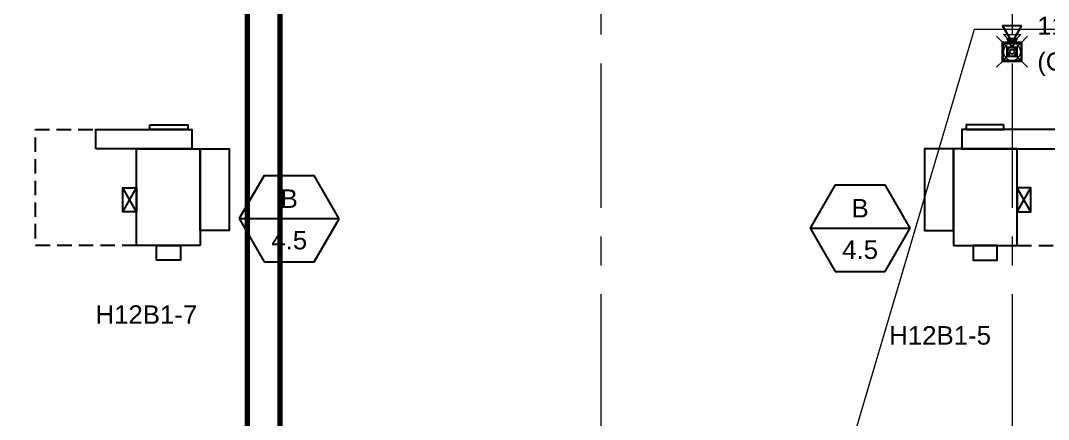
# Model space of a CAD drawing. Header units: inches. Extents: x -26575 to 27, y -11337 to 2257.
# Drawn here: x -22382.4 to -21954.9, y 1101.2 to 1267.1 of the extents above; entities that cross this region are included whole.
import ezdxf
from ezdxf.enums import TextEntityAlignment as Align

# ---------------------------------------------------------------- set-up
doc = ezdxf.new("R2010")
doc.units = ezdxf.units.IN
doc.header["$LTSCALE"] = 48
doc.header["$MEASUREMENT"] = 0
for name, pattern in [('A106$0$CENTER', [2, 1.25, -0.25, 0.25, -0.25]), ('A112$0$CENTER', [2, 1.25, -0.25, 0.25, -0.25]), ('HIDDEN2', [0.1875, 0.125, -0.0625])]:
    doc.linetypes.add(name, pattern=pattern)
for name, color, linetype in [('0 @ 48', 7, 'Continuous'), ('0 @ 96', 7, 'Continuous'), ('A106$0$A-AREA-IDEN', 8, 'Continuous'), ('A106$0$A-GRID-GRDP0-15', 8, 'Continuous'), ('A112$0$A-ANNO-IDEN', 8, 'Continuous'), ('A112$0$A-GRID-GRDP0-15', 8, 'Continuous'), ('A612$0$br612 - Level 37', 8, 'Continuous'), ('ANNTEXT', 6, 'Continuous'), ('E-FIRE', 234, 'Continuous'), ('E-Powr-Circ', 232, 'Continuous'), ('M-HVAC-blck', 6, 'Continuous'), ('M-HVAC-clrn', 1, 'HIDDEN2'), ('M-HVAC-EQPM-FPTD', 94, 'Continuous'), ('M-HVAC-FUTR', 4, 'HIDDEN2'), ('M-HVAC-Supp', 93, 'Continuous'), ('M-HVAC-TEXT', 6, 'Continuous'), ('XREF', 7, 'Continuous')]:
    doc.layers.add(name, color=color, linetype=linetype)
doc.layers.add('E-Fire-Covr', color=240, linetype='Continuous', lineweight=70, plot=False)
doc.styles.add('M08', font='arial.ttf', dxfattribs={"height": 7.68})
doc.styles.add('MAMEP ANNO', font='arial.ttf', dxfattribs={"height": 0.078125})

# ---------------------------------------------------------------- blocks, each defined once
blk = doc.blocks.new('A106')
at = {"layer": 'A106$0$A-AREA-IDEN', "lineweight": 0, "elevation": 0.21, "flags": 128}
blk.add_lwpolyline([(-21916.08, 1263.35), (-21985.8, 1263.35), (-22071.29, 974.27)], dxfattribs=at)
at = {"layer": 'A106$0$A-GRID-GRDP0-15', "linetype": 'A106$0$CENTER', "lineweight": 0}
for p, q in [((-22141.02, 2113.24), (-22141.02, -676.9)), ((-21970.01, 2113.24), (-21970.01, 382.21))]:
    blk.add_line(p, q, dxfattribs=at)
blk = doc.blocks.new('A112')
at = {"layer": 'A112$0$A-ANNO-IDEN', "lineweight": 0, "elevation": 0.21, "flags": 128}
blk.add_lwpolyline([(-21916.08, 1263.35), (-21985.8, 1263.35), (-22064.22, 998.19)], dxfattribs=at)
at = {"layer": 'A112$0$A-GRID-GRDP0-15', "linetype": 'A112$0$CENTER', "lineweight": 0}
for p, q in [((-22141.02, 2113.24), (-22141.02, -676.9)), ((-21970.01, 2113.24), (-21970.01, 382.21))]:
    blk.add_line(p, q, dxfattribs=at)
blk = doc.blocks.new('A612')
at = {"layer": 'A612$0$br612 - Level 37', "lineweight": 0, "extrusion": (0, 0, -1)}
for p, q in [((-21973.61, 1261.29), (-21966.41, 1261.29)), ((-21970.01, 1257.69), (-21973.61, 1261.29)), ((-21970.01, 1257.69), (-21966.41, 1261.29)), ((-21973.61, 1257.69), (-21976.47, 1260.55)), ((-21966.41, 1257.69), (-21963.56, 1260.55)), ((-21973.61, 1250.49), (-21976.47, 1247.64)), ((-21966.41, 1250.49), (-21963.56, 1247.64))]:
    blk.add_line(p, q, dxfattribs=at)
blk.add_circle((21970.01, 1254.09), 3.6, dxfattribs=at)
at = {"layer": 'A612$0$br612 - Level 37', "lineweight": 0}
blk.add_3dface([(-21973.61, 1257.69), (-21966.41, 1257.69), (-21966.41, 1250.49), (-21973.61, 1250.49)], dxfattribs=at)
blk = doc.blocks.new('FA-StrobeSymbol-Anno')
at = {"color": 0, "linetype": 'ByBlock'}
for p, q in [((-0.0442, 0.0442), (-0.0737, 0.0736)), ((0.0442, 0.0442), (0.0736, 0.0737)), ((-0.0442, -0.0442), (-0.0736, -0.0737)), ((0.0442, -0.0442), (0.0737, -0.0736))]:
    blk.add_line(p, q, dxfattribs=at)
blk.add_circle((0, 0), 0.0403, dxfattribs=at)
blk = doc.blocks.new('*U1285')
at = {"layer": '0 @ 48', "color": 0, "linetype": 'ByBlock', "xscale": 24, "yscale": 24, "zscale": 24}
blk.add_blockref('FA-StrobeSymbol-Anno', (0, 4), dxfattribs=at)
at = {"layer": '0 @ 96', "color": 0, "linetype": 'ByBlock', "xscale": 48, "yscale": 48, "zscale": 48}
blk.add_blockref('FA-StrobeSymbol-Anno', (0, 4), dxfattribs=at)
blk = doc.blocks.new('FA-Speaker-Anno')
at = {"color": 0, "linetype": 'ByBlock'}
for p, q in [((0.0833, 0), (0.1562, 0.0417)), ((0.1562, -0.0417), (0.0833, 0)), ((0.1562, 0.0417), (0.1562, -0.0417))]:
    blk.add_line(p, q, dxfattribs=at)
blk.add_lwpolyline([(0, 0.0417), (0.0833, 0.0417), (0.0833, -0.0417), (0, -0.0417)], close=True, dxfattribs=at)
blk = doc.blocks.new('*U1286')
at = {"layer": '0 @ 48', "color": 0, "linetype": 'ByBlock', "xscale": 48, "yscale": 48, "zscale": 48, "rotation": 90}
blk.add_blockref('FA-Speaker-Anno', (0, 2), dxfattribs=at)
at = {"layer": '0 @ 96', "color": 0, "linetype": 'ByBlock', "xscale": 96, "yscale": 96, "zscale": 96, "rotation": 90}
blk.add_blockref('FA-Speaker-Anno', (0, 0), dxfattribs=at)
blk = doc.blocks.new('*U164')
at = {"layer": 'E-Fire-Covr'}
blk.add_lwpolyline([(10.15, 322), (318, 322), (318, -314), (-318, -314), (-318, 322), (-9.51, 322)], dxfattribs=at)
for name in ['*U1286', '*U1285']:
    blk.add_blockref(name, (0, 0))
at = {"color": 6, "style": 'MAMEP ANNO'}
for s, p in [('110', (10.55, 11.08)), ('(C)', (10.55, -3.78))]:
    blk.add_text(s, height=7.5, dxfattribs=at).set_placement(p)
blk = doc.blocks.new('A$C4BF10DA9')
at = {"layer": 'E-Powr-Circ'}
for p, q in [((20, 42), (30, 36.25)), ((20, 36.25), (30, 42))]:
    blk.add_line(p, q, dxfattribs=at)
at = {"layer": 'M-HVAC-clrn', "flags": 128}
blk.add_lwpolyline([(6, 42), (6, 0), (54.25, 0), (54.25, 25)], dxfattribs=at)
at = {"layer": 'M-HVAC-EQPM-FPTD'}
for p, q in [((6, 68.5), (6, 42)), ((46.25, 68.5), (6, 68.5)), ((46.25, 42), (46.25, 68.5)), ((6, 42), (46.25, 42))]:
    blk.add_line(p, q, dxfattribs=at)
for points in [[(12.25, 68.5), (46.25, 68.5), (46.25, 80.5), (12.25, 80.5)], [(46.25, 25), (54.25, 25), (54.25, 65), (46.25, 65)], [(6, 50.25), (6, 60.25), (0, 60.25), (0, 50.25)], [(30, 42), (20, 42), (20, 36.25), (30, 36.25)]]:
    blk.add_lwpolyline(points, close=True, dxfattribs=at)
at = {"layer": 'M-HVAC-Supp'}
blk.add_lwpolyline([(56.25, 47.5), (56.25, 63.25), (54.25, 63.25), (54.25, 47.5)], close=True, dxfattribs=at)
blk = doc.blocks.new('A$C73FD2CE6')
at = {"layer": 'M-HVAC-blck'}
for p, q in [((10.41, 36), (0, 18.01)), ((10.41, 36), (31.18, 36)), ((41.57, 17.97), (31.18, 36)), ((0, 18.01), (10.37, 0)), ((0.01, 17.99), (41.56, 17.99)), ((31.17, 0), (41.57, 17.97)), ((10.37, 0), (31.17, 0))]:
    blk.add_line(p, q, dxfattribs=at)
at = {"layer": 'M-HVAC-TEXT', "style": 'M08'}
for tag, p in [('2', (20.78, 26.3)), ('1', (20.78, 8.99))]:
    blk.add_attdef(tag, text='', height=7.68, dxfattribs=at).set_placement(p, align=Align.MIDDLE)

msp = doc.modelspace()

# ---------------------------------------------------------------- linework, layer by layer
at = {"layer": 'E-Powr-Circ'}
for p, q in [((-21967.9, 1187.48), (-21962.15, 1197.48)), ((-21962.15, 1187.48), (-21967.9, 1197.48))]:
    msp.add_line(p, q, dxfattribs=at)
at = {"layer": 'M-HVAC-clrn', "flags": 128}
msp.add_lwpolyline([(-21967.9, 1173.48), (-21925.9, 1173.48), (-21925.9, 1221.73), (-21950.9, 1221.73)], dxfattribs=at)
at = {"layer": 'M-HVAC-EQPM-FPTD'}
for p, q in [((-21967.9, 1213.73), (-21994.4, 1213.73)), ((-21994.4, 1213.73), (-21994.4, 1173.48)), ((-21967.9, 1173.48), (-21967.9, 1213.73)), ((-21994.4, 1173.48), (-21967.9, 1173.48))]:
    msp.add_line(p, q, dxfattribs=at)
for points in [[(-21950.9, 1213.73), (-21950.9, 1221.73), (-21990.9, 1221.73), (-21990.9, 1213.73)], [(-21994.4, 1179.73), (-21994.4, 1213.73), (-22006.4, 1213.73), (-22006.4, 1179.73)], [(-21967.9, 1197.48), (-21967.9, 1187.48), (-21962.15, 1187.48), (-21962.15, 1197.48)], [(-21976.15, 1173.48), (-21986.15, 1173.48), (-21986.15, 1167.48), (-21976.15, 1167.48)]]:
    msp.add_lwpolyline(points, close=True, dxfattribs=at)
at = {"layer": 'M-HVAC-Supp'}
msp.add_lwpolyline([(-21973.4, 1223.73), (-21989.15, 1223.73), (-21989.15, 1221.73), (-21973.4, 1221.73)], close=True, dxfattribs=at)

# ---------------------------------------------------------------- block references
at = {"layer": 'E-FIRE'}
for p in [(-22592.52, 1250.09), (-21970.01, 1250.09)]:
    msp.add_blockref('*U164', p, dxfattribs=at)
at = {"layer": 'M-HVAC-blck'}
for p in [(-22291.43, 1166.71), (-22053.98, 1162.74)]:
    msp.add_blockref('A$C73FD2CE6', p, dxfattribs=at).add_auto_attribs({'2': 'B', '1': '4.5'})
at = {"layer": 'M-HVAC-FUTR', "xscale": -1, "rotation": 270}
msp.add_blockref('A$C4BF10DA9', (-22376.13, 1167.48), dxfattribs=at)
at = {"layer": 'XREF'}
for name in ['A106', 'A112', 'A612']:
    msp.add_blockref(name, (0, 0), dxfattribs=at)

# ---------------------------------------------------------------- texts
at = {"layer": 'ANNTEXT', "char_height": 7.68, "attachment_point": 1, "style": 'M08'}
for s, insert in [('H12B1-7', (-22351.24, 1148.64)), ('H12B1-5', (-22021.1, 1139.99))]:
    msp.add_mtext_dynamic_manual_height_columns(s, width=59.1811, gutter_width=1, heights=[0], dxfattribs=dict(at, insert=insert))

doc.saveas('drawing.dxf')
